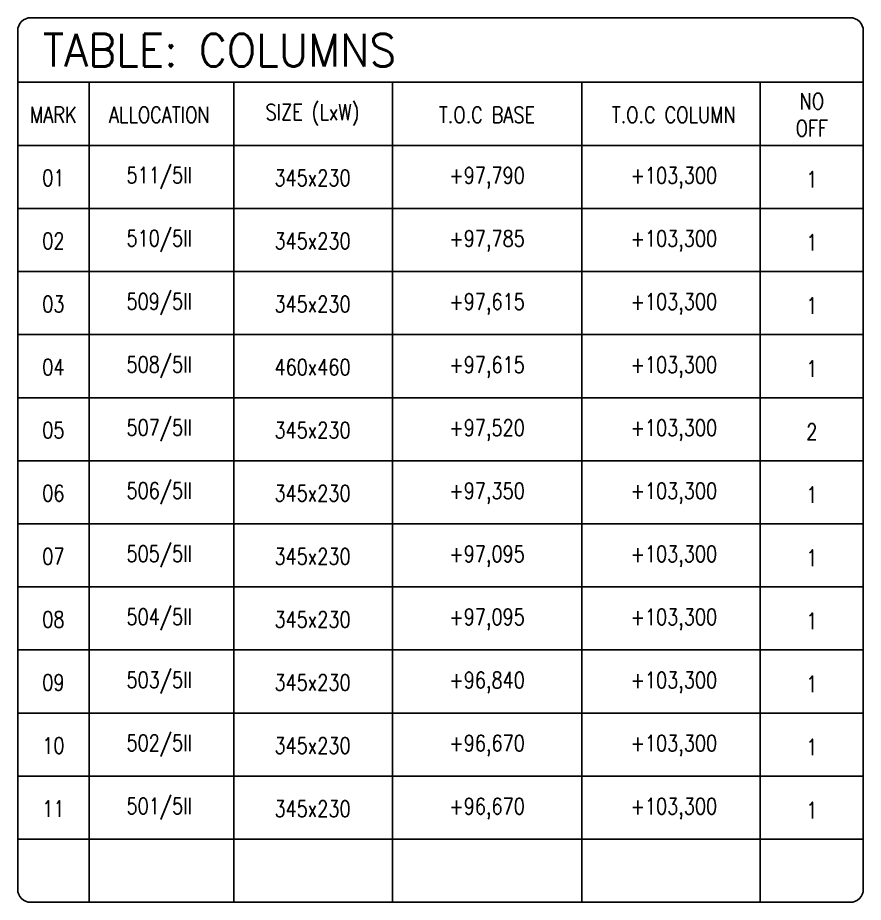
# Model space of a CAD drawing. Header units: metres. Extents: x -275466 to 90519, y -3176 to 139523.
# Drawn here: x -86554 to -73506, y 10034 to 23681 of the extents above; entities that cross this region are included whole.
import ezdxf
from ezdxf.enums import TextEntityAlignment as Align

# ---------------------------------------------------------------- set-up
doc = ezdxf.new("R2010")
doc.units = ezdxf.units.M
for name, color, linetype in [('GCE8001_GF_0.18', 8, 'Continuous'), ('GCE8002_GF_0.25', 1, 'Continuous'), ('GCE8003_GF_0.35', 3, 'Continuous'), ('GCE8004_GF_0.5', 2, 'Continuous'), ('GCE8052_GT_0.35', 3, 'Continuous'), ('GCE8053_GT_0.5', 2, 'Continuous')]:
    doc.layers.add(name, color=color, linetype=linetype)
doc.styles.get("Standard").update_dxf_attribs({"font": 'romans.shx', "width": 0.8})

msp = doc.modelspace()

# ---------------------------------------------------------------- linework, layer by layer
at = {"layer": 'GCE8001_GF_0.18'}
for p, q in [((-86554.2, 20738.5), (-73505.9, 20738.5)), ((-86554.2, 19765.3), (-73505.9, 19765.3)), ((-86554.2, 18792.2), (-73505.9, 18792.2)), ((-86554.2, 17819.1), (-73505.9, 17819.1)), ((-86554.2, 16846), (-73505.9, 16846)), ((-86554.2, 15872.9), (-73505.9, 15872.9)), ((-86554.2, 14899.8), (-73505.9, 14899.8)), ((-86554.2, 13926.7), (-73505.9, 13926.7)), ((-86554.2, 12953.6), (-73505.9, 12953.6)), ((-86554.2, 11980.5), (-73505.9, 11980.5)), ((-86554.2, 11007.4), (-73505.9, 11007.4))]:
    msp.add_line(p, q, dxfattribs=at)
at = {"layer": 'GCE8002_GF_0.25'}
for p, q in [((-85453.6, 22684.7), (-85453.6, 10034.2)), ((-83216.8, 22684.7), (-83216.8, 10034.2)), ((-80768.2, 22684.7), (-80768.2, 10034.2)), ((-77849.5, 22684.7), (-77849.5, 10034.2)), ((-75095, 22684.7), (-75095, 10034.2)), ((-86554.2, 21711.6), (-86554.2, 10234.2)), ((-73505.9, 21711.6), (-73505.9, 10234.2)), ((-86354.2, 10034.2), (-73705.9, 10034.2))]:
    msp.add_line(p, q, dxfattribs=at)
for centre, start, end in [((-86354.2, 10234.2), 180, 270), ((-73705.9, 10234.2), 270, 0)]:
    msp.add_arc(centre, 200, start, end, dxfattribs=at)
at = {"layer": 'GCE8003_GF_0.35'}
msp.add_lwpolyline([(-86554.2, 22684.7), (-73505.9, 22684.7), (-73505.9, 21711.6), (-86554.2, 21711.6)], close=True, dxfattribs=at)
at = {"layer": 'GCE8004_GF_0.5'}
msp.add_lwpolyline([(-86354.2, 23681), (-73705.9, 23681, -0.4142136), (-73505.9, 23481), (-73505.9, 22684.7), (-86554.2, 22684.7), (-86554.2, 23481, -0.4142136)], format="xyb", close=True, dxfattribs=at)

# ---------------------------------------------------------------- texts
at = {"layer": 'GCE8052_GT_0.35', "char_height": 250, "attachment_point": 5}
for s, insert, width in [('SIZE (LxW)', (-82004.1, 22182.6), 1448.09), ('\\pxqc;NO OFF', (-74300.4, 22182.6), 904.173), ('\\pxqc;MARK', (-86003.9, 22182.6), 956.511), ('\\pxqc;ALLOCATION', (-84368.9, 22182.6), 904.173), ('T.O.C BASE', (-79312, 22182.6), 1448.09), ('T.O.C COLUMN', (-76429.9, 22182.6), 1857.921), ('\\pxqc;01', (-86003.9, 21209.4), 956.511), ('511/5II', (-84368.9, 21209.4), 956.511), ('345x230', (-82004.1, 21209.4), 2222.063), ('+97,790', (-79312, 21209.4), 2222.063), ('\\pxqc;+103,300', (-76429.9, 21209.4), 1542.483), ('\\pxqc;1', (-74300.4, 21185.6), 1033.94), ('\\pxqc;02', (-86003.9, 20236.3), 956.511), ('510/5II', (-84368.9, 20236.3), 956.511), ('345x230', (-82004.1, 20236.3), 2222.063), ('+97,785', (-79312, 20236.3), 2222.063), ('\\pxqc;+103,300', (-76429.9, 20236.3), 1542.483), ('\\pxqc;1', (-74300.4, 20212.5), 1033.94), ('\\pxqc;03', (-86003.9, 19263.2), 956.511), ('509/5II', (-84368.9, 19263.2), 956.511), ('345x230', (-82004.1, 19263.2), 2222.063), ('+97,615', (-79312, 19263.2), 2222.063), ('\\pxqc;+103,300', (-76429.9, 19263.2), 1542.483), ('\\pxqc;1', (-74300.4, 19239.4), 1033.94), ('508/5II', (-84368.9, 18290.1), 956.511), ('+97,615', (-79312, 18290.1), 2222.063), ('\\pxqc;+103,300', (-76429.9, 18290.1), 1542.483), ('\\pxqc;04', (-86003.9, 18290.1), 956.511), ('460x460', (-82004.1, 18290.1), 2222.063), ('\\pxqc;1', (-74300.4, 18266.3), 1033.94), ('507/5II', (-84368.9, 17317), 956.511), ('+97,520', (-79312, 17317), 1402.186), ('\\pxqc;+103,300', (-76429.9, 17317), 1542.483), ('\\pxqc;05', (-86003.9, 17317), 956.511), ('345x230', (-82004.1, 17317), 2222.063), ('\\pxqc;2', (-74300.4, 17293.2), 1033.94), ('506/5II', (-84368.9, 16343.9), 956.511), ('\\pxqc;06', (-86003.9, 16343.9), 956.511), ('345x230', (-82004.1, 16343.9), 2222.063), ('+97,350', (-79312, 16343.9), 1402.186), ('\\pxqc;+103,300', (-76429.9, 16343.9), 1542.483), ('\\pxqc;1', (-74300.4, 16320.1), 1033.94), ('505/5II', (-84368.9, 15370.8), 956.511), ('\\pxqc;07', (-86003.9, 15370.8), 956.511), ('345x230', (-82004.1, 15370.8), 2222.063), ('+97,095', (-79312, 15370.8), 1402.186), ('\\pxqc;+103,300', (-76429.9, 15370.8), 1542.483), ('\\pxqc;1', (-74300.4, 15347), 1033.94), ('504/5II', (-84368.9, 14397.7), 956.511), ('\\pxqc;08', (-86003.9, 14397.7), 956.511), ('345x230', (-82004.1, 14397.7), 2222.063), ('+97,095', (-79312, 14397.7), 1402.186), ('\\pxqc;+103,300', (-76429.9, 14397.7), 1542.483), ('\\pxqc;1', (-74300.4, 14373.9), 1033.94), ('\\pxqc;09', (-86003.9, 13424.6), 956.511), ('503/5II', (-84368.9, 13424.6), 956.511), ('345x230', (-82004.1, 13424.6), 2222.063), ('+96,840', (-79312, 13424.6), 1402.186), ('\\pxqc;+103,300', (-76429.9, 13424.6), 1542.483), ('\\pxqc;1', (-74300.4, 13400.8), 1033.94), ('\\pxqc;10', (-86003.9, 12451.5), 956.511), ('502/5II', (-84368.9, 12451.5), 956.511), ('345x230', (-82004.1, 12451.5), 2222.063), ('+96,670', (-79312, 12451.5), 1402.186), ('\\pxqc;+103,300', (-76429.9, 12451.5), 1542.483), ('\\pxqc;1', (-74300.4, 12427.6), 1033.94), ('\\pxqc;11', (-86003.9, 11478.3), 956.511), ('501/5II', (-84368.9, 11478.3), 956.511), ('345x230', (-82004.1, 11478.3), 2222.063), ('+96,670', (-79312, 11478.3), 1402.186), ('\\pxqc;+103,300', (-76429.9, 11478.3), 1542.483), ('\\pxqc;1', (-74300.4, 11454.5), 1033.94)]:
    msp.add_mtext(s, dxfattribs=dict(at, insert=insert, width=width))
at = {"layer": 'GCE8053_GT_0.5', "width": 0.96}
msp.add_text('TABLE: COLUMNS', height=500, dxfattribs=at).set_placement((-86165.7, 23180.2), align=Align.MIDDLE_LEFT)

doc.saveas('drawing.dxf')
